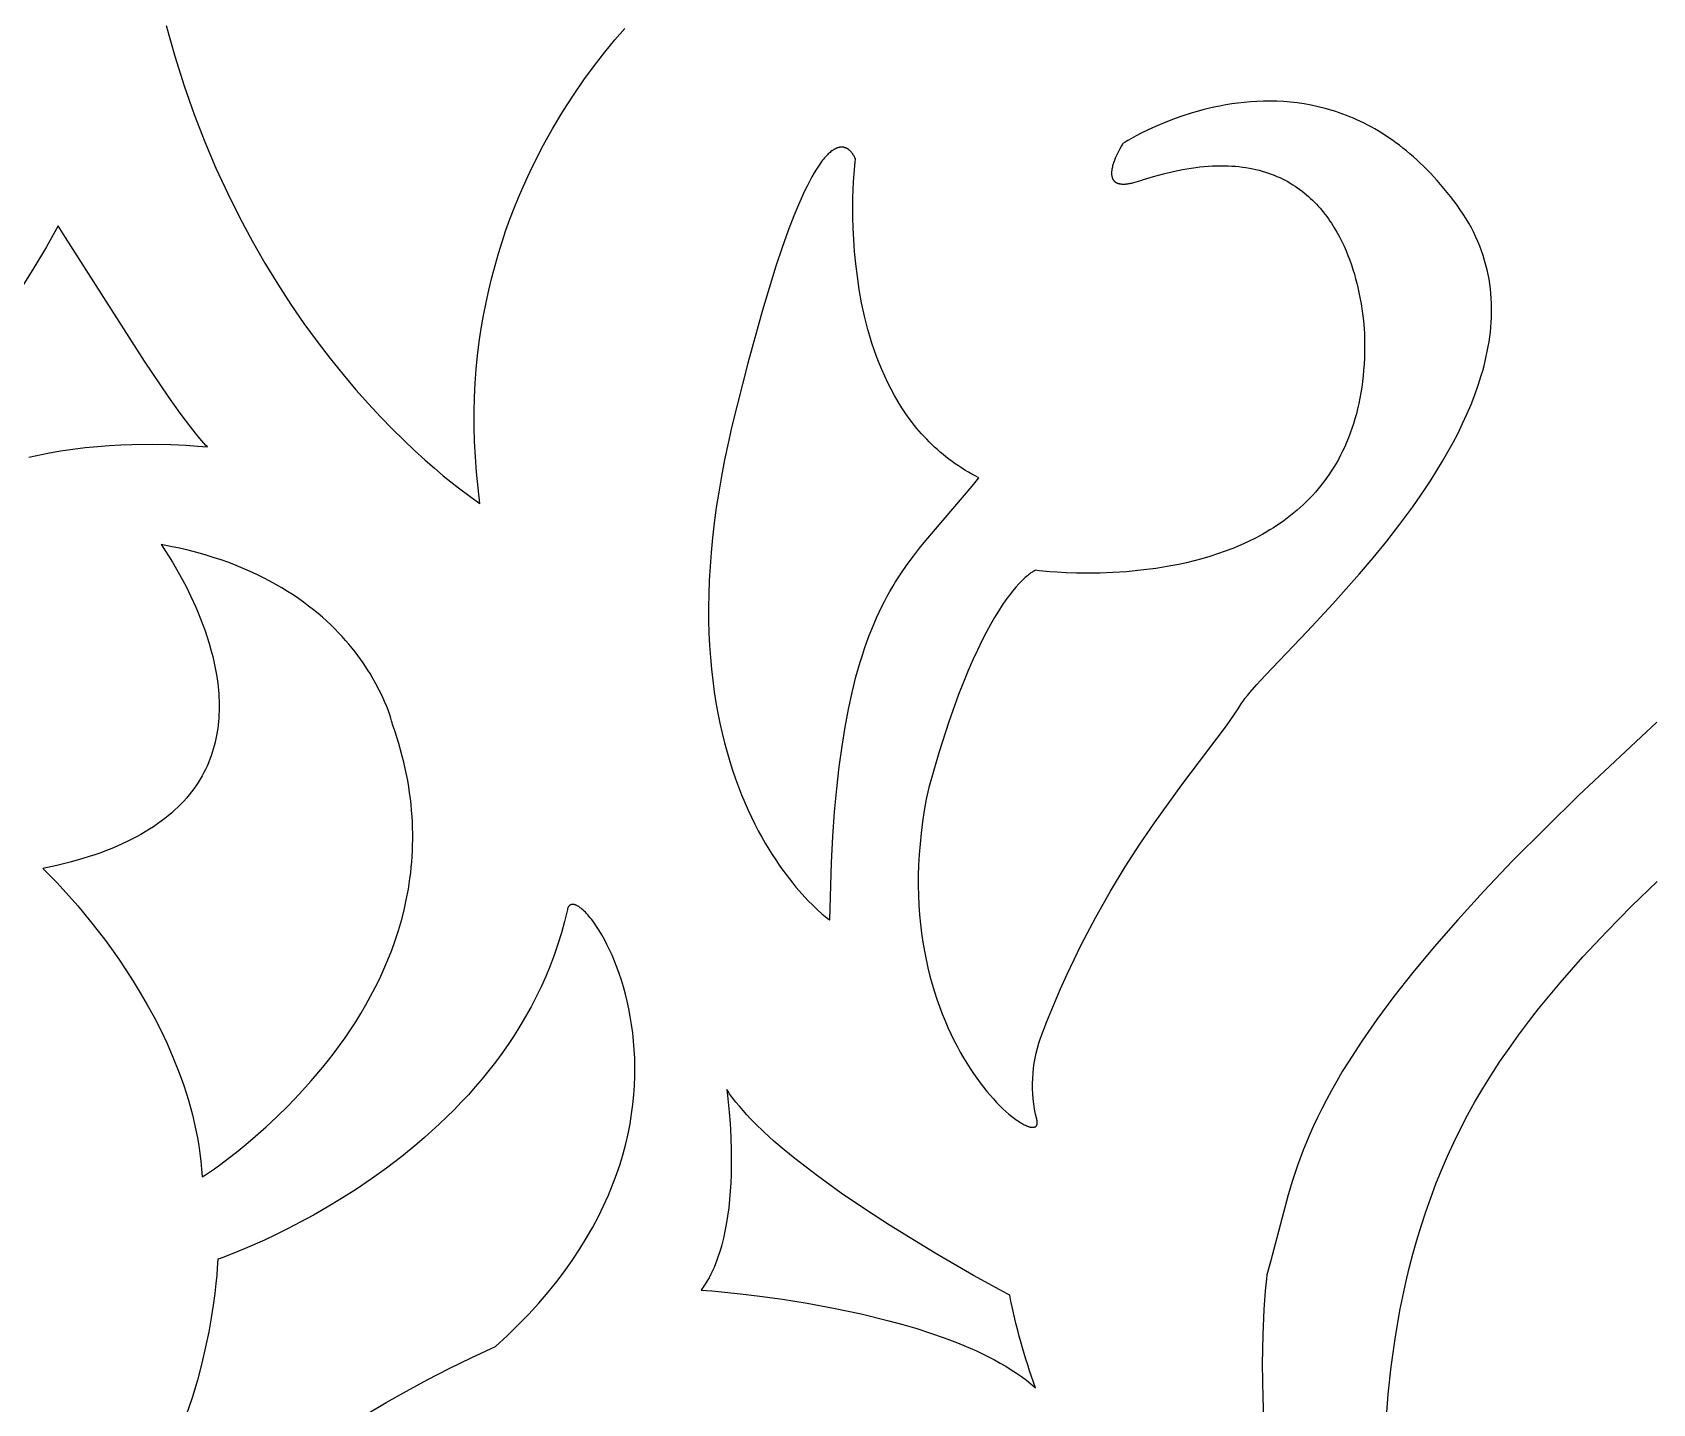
# Model space of a CAD drawing. Extents: x -3008 to 184, y 2842 to 4842.
# Drawn here: x -1586.4 to -1360.4, y 3608.3 to 3799.7 of the extents above; entities that cross this region are included whole.
import ezdxf

# ---------------------------------------------------------------- set-up
doc = ezdxf.new("R2010")
doc.units = 0
doc.layers.add('LAYER_1', color=7, linetype='CONTINUOUS')

msp = doc.modelspace()

# ---------------------------------------------------------------- linework, layer by layer
at = {"layer": 'LAYER_1'}
for points in [[(-1567.74, 3800.64), (-1566.54, 3796.35), (-1565.24, 3792.21), (-1563.84, 3788.22), (-1562.36, 3784.39), (-1560.8, 3780.7), (-1559.17, 3777.17), (-1557.49, 3773.78), (-1555.75, 3770.55), (-1553.98, 3767.45), (-1552.18, 3764.51), (-1550.36, 3761.7), (-1548.53, 3759.04), (-1546.7, 3756.52), (-1544.87, 3754.14), (-1543.07, 3751.9), (-1541.28, 3749.8), (-1539.54, 3747.83), (-1537.84, 3746), (-1536.19, 3744.3), (-1534.61, 3742.74), (-1533.1, 3741.31), (-1531.67, 3740.01), (-1530.33, 3738.84), (-1529.1, 3737.79), (-1526.97, 3736.09), (-1525.36, 3734.88), (-1524.34, 3734.16), (-1524.07, 3733.99), (-1524, 3733.94), (-1523.98, 3733.93), (-1523.98, 3733.93), (-1523.98, 3733.93), (-1524.25, 3736.13), (-1524.47, 3738.3), (-1524.62, 3740.45), (-1524.73, 3742.56), (-1524.78, 3744.64), (-1524.78, 3746.69), (-1524.73, 3748.71), (-1524.63, 3750.69), (-1524.49, 3752.65), (-1524.3, 3754.57), (-1524.07, 3756.47), (-1523.79, 3758.33), (-1523.48, 3760.15), (-1523.13, 3761.95), (-1522.75, 3763.71), (-1522.33, 3765.45), (-1521.88, 3767.14), (-1521.4, 3768.81), (-1520.89, 3770.44), (-1520.35, 3772.04), (-1519.79, 3773.61), (-1519.2, 3775.14), (-1518.59, 3776.64), (-1517.96, 3778.11), (-1517.32, 3779.54), (-1516.65, 3780.94), (-1515.97, 3782.31), (-1515.28, 3783.64), (-1513.86, 3786.2), (-1512.41, 3788.63), (-1510.94, 3790.91), (-1509.47, 3793.05), (-1508, 3795.06), (-1506.55, 3796.92), (-1505.15, 3798.64), (-1503.79, 3800.21)], [(-1586.9, 3740.39), (-1586.03, 3740.59), (-1584.27, 3740.96), (-1582.51, 3741.26), (-1580.76, 3741.52), (-1579.04, 3741.73), (-1577.34, 3741.89), (-1575.68, 3742.01), (-1574.07, 3742.1), (-1572.51, 3742.16), (-1569.63, 3742.19), (-1567.09, 3742.14), (-1564.98, 3742.05), (-1563.37, 3741.94), (-1562, 3741.82), (-1562, 3741.82), (-1562.24, 3742.07), (-1562.5, 3742.35), (-1563.06, 3742.99), (-1563.67, 3743.74), (-1564.33, 3744.58), (-1565.78, 3746.53), (-1567.37, 3748.76), (-1570.79, 3753.78), (-1582.11, 3771.54), (-1582.8, 3772.66), (-1584.46, 3769.72), (-1586.19, 3766.82), (-1587.99, 3763.96)], [(-1359.83, 3703.4), (-1370.74, 3693.2), (-1379.94, 3684.05), (-1383.95, 3679.83), (-1387.59, 3675.84), (-1390.89, 3672.07), (-1393.85, 3668.5), (-1396.51, 3665.12), (-1398.89, 3661.92), (-1400.99, 3658.89), (-1402.85, 3656.03), (-1403.7, 3654.65), (-1404.48, 3653.3), (-1405.22, 3652), (-1405.91, 3650.72), (-1406.55, 3649.48), (-1407.15, 3648.26), (-1407.71, 3647.08), (-1408.22, 3645.92), (-1408.7, 3644.79), (-1409.15, 3643.68), (-1409.95, 3641.53), (-1410.64, 3639.46), (-1411.25, 3637.47), (-1413.71, 3628.13), (-1414.22, 3626.32), (-1414.29, 3625.74), (-1414.44, 3624.07), (-1414.63, 3621.44), (-1414.79, 3617.98), (-1414.86, 3613.82), (-1414.85, 3611.51), (-1414.79, 3609.07), (-1414.68, 3606.52)], [(-1397.57, 3605.82), (-1397.28, 3609.63), (-1396.87, 3613.48), (-1396.33, 3617.38), (-1395.66, 3621.3), (-1395.26, 3623.26), (-1394.83, 3625.23), (-1394.36, 3627.21), (-1393.85, 3629.18), (-1393.3, 3631.15), (-1392.7, 3633.11), (-1392.06, 3635.07), (-1391.37, 3637.03), (-1390.64, 3638.98), (-1389.86, 3640.92), (-1389.03, 3642.85), (-1388.16, 3644.76), (-1387.23, 3646.67), (-1386.24, 3648.56), (-1385.2, 3650.44), (-1384.1, 3652.31), (-1382.94, 3654.18), (-1381.72, 3656.05), (-1380.44, 3657.9), (-1379.12, 3659.75), (-1377.74, 3661.59), (-1376.31, 3663.42), (-1373.31, 3667.06), (-1370.14, 3670.66), (-1366.82, 3674.21), (-1363.37, 3677.72), (-1359.79, 3681.18)], [(-1539.71, 3606.9), (-1537.04, 3608.5), (-1534.24, 3610.08), (-1531.33, 3611.66), (-1528.29, 3613.22), (-1525.12, 3614.76), (-1521.83, 3616.28), (-1520.19, 3617.8), (-1518.64, 3619.31), (-1517.17, 3620.83), (-1515.79, 3622.35), (-1514.48, 3623.87), (-1513.26, 3625.39), (-1512.11, 3626.91), (-1511.04, 3628.43), (-1510.04, 3629.94), (-1509.11, 3631.44), (-1508.25, 3632.94), (-1507.46, 3634.43), (-1506.73, 3635.92), (-1506.07, 3637.39), (-1505.47, 3638.85), (-1504.93, 3640.31), (-1504.44, 3641.75), (-1504.01, 3643.18), (-1503.64, 3644.59), (-1503.32, 3645.99), (-1503.05, 3647.37), (-1502.82, 3648.74), (-1502.65, 3650.08), (-1502.51, 3651.41), (-1502.42, 3652.72), (-1502.38, 3654), (-1502.36, 3655.27), (-1502.39, 3656.51), (-1502.45, 3657.73), (-1502.55, 3658.92), (-1502.67, 3660.08), (-1502.83, 3661.22), (-1503.01, 3662.33), (-1503.22, 3663.41), (-1503.45, 3664.46), (-1503.7, 3665.48), (-1503.97, 3666.47), (-1504.26, 3667.42), (-1504.57, 3668.34), (-1504.88, 3669.23), (-1505.22, 3670.07), (-1505.56, 3670.89), (-1505.91, 3671.66), (-1506.26, 3672.39), (-1506.63, 3673.08), (-1506.99, 3673.74), (-1507.35, 3674.34), (-1507.71, 3674.91), (-1508.07, 3675.43), (-1508.25, 3675.68), (-1508.43, 3675.91), (-1508.6, 3676.13), (-1508.78, 3676.34), (-1508.95, 3676.54), (-1509.11, 3676.72), (-1509.28, 3676.89), (-1509.44, 3677.06), (-1509.6, 3677.2), (-1509.76, 3677.34), (-1509.83, 3677.4), (-1509.91, 3677.46), (-1509.98, 3677.52), (-1510.06, 3677.57), (-1510.13, 3677.63), (-1510.2, 3677.67), (-1510.27, 3677.72), (-1510.34, 3677.76), (-1510.41, 3677.8), (-1510.47, 3677.83), (-1510.54, 3677.86), (-1510.6, 3677.89), (-1510.67, 3677.91), (-1510.73, 3677.93), (-1510.79, 3677.95), (-1510.85, 3677.97), (-1510.91, 3677.98), (-1510.96, 3677.99), (-1511.02, 3677.99), (-1511.07, 3677.99), (-1511.12, 3677.99), (-1511.17, 3677.98), (-1511.22, 3677.97), (-1511.27, 3677.96), (-1511.31, 3677.94), (-1511.36, 3677.92), (-1511.4, 3677.9), (-1511.44, 3677.87), (-1511.48, 3677.84), (-1511.52, 3677.8), (-1511.55, 3677.77), (-1511.59, 3677.72), (-1511.62, 3677.68), (-1511.65, 3677.63), (-1511.67, 3677.58), (-1511.7, 3677.52), (-1511.72, 3677.46), (-1511.75, 3677.4), (-1511.76, 3677.33), (-1511.78, 3677.26), (-1512.18, 3675.62), (-1512.62, 3674.02), (-1513.1, 3672.45), (-1513.63, 3670.92), (-1514.2, 3669.41), (-1514.81, 3667.93), (-1515.46, 3666.48), (-1516.14, 3665.07), (-1516.86, 3663.68), (-1517.62, 3662.33), (-1518.4, 3661), (-1519.21, 3659.7), (-1520.06, 3658.43), (-1520.92, 3657.2), (-1521.82, 3655.99), (-1522.73, 3654.81), (-1523.67, 3653.65), (-1524.63, 3652.53), (-1525.6, 3651.43), (-1526.59, 3650.37), (-1527.6, 3649.33), (-1528.62, 3648.32), (-1529.65, 3647.33), (-1530.68, 3646.38), (-1531.73, 3645.45), (-1532.78, 3644.54), (-1534.9, 3642.82), (-1537.02, 3641.2), (-1539.13, 3639.68), (-1541.22, 3638.27), (-1543.27, 3636.96), (-1545.27, 3635.75), (-1547.21, 3634.64), (-1549.07, 3633.63), (-1550.84, 3632.71), (-1552.5, 3631.89), (-1554.05, 3631.15), (-1556.74, 3629.97), (-1558.79, 3629.13), (-1560.1, 3628.64), (-1560.56, 3628.48), (-1560.58, 3627.9), (-1560.62, 3627.21), (-1560.69, 3626.26), (-1560.8, 3625.08), (-1560.96, 3623.68), (-1561.17, 3622.08), (-1561.45, 3620.29), (-1561.8, 3618.34), (-1562.24, 3616.23), (-1562.77, 3613.98), (-1563.4, 3611.6), (-1564.14, 3609.13), (-1565, 3606.56)]]:
    msp.add_lwpolyline(points, dxfattribs=at)
for points in [[(-1417.81, 3705.95), (-1417.7, 3706.12), (-1417.58, 3706.31), (-1417.44, 3706.5), (-1417.29, 3706.7), (-1416.94, 3707.14), (-1416.55, 3707.62), (-1415.61, 3708.69), (-1414.48, 3709.91), (-1408.56, 3716.12), (-1405.01, 3719.92), (-1401.28, 3724.12), (-1399.39, 3726.35), (-1397.51, 3728.66), (-1395.66, 3731.04), (-1393.87, 3733.48), (-1392.14, 3735.98), (-1391.31, 3737.24), (-1390.5, 3738.52), (-1389.72, 3739.82), (-1388.97, 3741.12), (-1388.25, 3742.43), (-1387.56, 3743.74), (-1386.92, 3745.07), (-1386.31, 3746.4), (-1385.74, 3747.74), (-1385.22, 3749.08), (-1384.74, 3750.42), (-1384.31, 3751.77), (-1384.12, 3752.45), (-1383.93, 3753.12), (-1383.76, 3753.8), (-1383.61, 3754.47), (-1383.47, 3755.15), (-1383.34, 3755.82), (-1383.23, 3756.5), (-1383.13, 3757.17), (-1383.05, 3757.85), (-1382.98, 3758.52), (-1382.93, 3759.2), (-1382.9, 3759.87), (-1382.88, 3760.54), (-1382.88, 3761.21), (-1382.89, 3761.88), (-1382.93, 3762.55), (-1382.98, 3763.22), (-1383.04, 3763.89), (-1383.13, 3764.55), (-1383.23, 3765.22), (-1383.36, 3765.88), (-1383.5, 3766.54), (-1383.66, 3767.2), (-1383.85, 3767.85), (-1384.05, 3768.51), (-1384.27, 3769.16), (-1384.51, 3769.81), (-1384.78, 3770.46), (-1385.06, 3771.1), (-1385.37, 3771.74), (-1385.7, 3772.38), (-1386.05, 3773.02), (-1386.42, 3773.65), (-1386.82, 3774.28), (-1387.24, 3774.91), (-1387.68, 3775.53), (-1388.59, 3776.75), (-1389.52, 3777.89), (-1390.45, 3778.98), (-1391.39, 3780), (-1392.35, 3780.97), (-1392.82, 3781.43), (-1393.3, 3781.88), (-1393.79, 3782.31), (-1394.27, 3782.73), (-1394.76, 3783.13), (-1395.24, 3783.52), (-1395.73, 3783.9), (-1396.22, 3784.27), (-1396.71, 3784.62), (-1397.2, 3784.96), (-1397.69, 3785.28), (-1398.19, 3785.59), (-1398.68, 3785.9), (-1399.17, 3786.18), (-1399.67, 3786.46), (-1400.16, 3786.73), (-1400.66, 3786.98), (-1401.15, 3787.22), (-1401.65, 3787.45), (-1402.14, 3787.67), (-1402.64, 3787.88), (-1403.13, 3788.08), (-1403.63, 3788.26), (-1404.12, 3788.44), (-1404.62, 3788.61), (-1405.11, 3788.76), (-1405.6, 3788.91), (-1406.1, 3789.05), (-1407.08, 3789.29), (-1408.05, 3789.5), (-1409.02, 3789.67), (-1409.99, 3789.81), (-1410.94, 3789.92), (-1411.89, 3790), (-1412.83, 3790.05), (-1413.77, 3790.06), (-1414.69, 3790.06), (-1415.6, 3790.02), (-1416.5, 3789.97), (-1417.38, 3789.89), (-1418.26, 3789.79), (-1419.11, 3789.67), (-1419.96, 3789.54), (-1420.79, 3789.38), (-1421.6, 3789.21), (-1422.39, 3789.03), (-1423.17, 3788.84), (-1423.92, 3788.63), (-1424.66, 3788.42), (-1426.07, 3787.96), (-1427.39, 3787.49), (-1428.62, 3787.01), (-1429.74, 3786.53), (-1430.76, 3786.06), (-1431.66, 3785.62), (-1432.44, 3785.22), (-1433.1, 3784.86), (-1433.62, 3784.56), (-1434, 3784.34), (-1434.31, 3784.14), (-1434.36, 3784.05), (-1434.51, 3783.81), (-1434.72, 3783.43), (-1434.97, 3782.95), (-1435.1, 3782.68), (-1435.23, 3782.4), (-1435.36, 3782.1), (-1435.48, 3781.8), (-1435.54, 3781.64), (-1435.59, 3781.49), (-1435.64, 3781.33), (-1435.69, 3781.17), (-1435.73, 3781.02), (-1435.77, 3780.86), (-1435.8, 3780.71), (-1435.83, 3780.55), (-1435.84, 3780.48), (-1435.85, 3780.4), (-1435.86, 3780.33), (-1435.87, 3780.26), (-1435.88, 3780.18), (-1435.88, 3780.11), (-1435.88, 3780.04), (-1435.88, 3779.97), (-1435.88, 3779.9), (-1435.88, 3779.83), (-1435.87, 3779.77), (-1435.86, 3779.7), (-1435.85, 3779.64), (-1435.85, 3779.6), (-1435.84, 3779.57), (-1435.84, 3779.54), (-1435.83, 3779.51), (-1435.82, 3779.48), (-1435.81, 3779.45), (-1435.8, 3779.42), (-1435.79, 3779.39), (-1435.78, 3779.36), (-1435.77, 3779.33), (-1435.76, 3779.3), (-1435.75, 3779.27), (-1435.74, 3779.25), (-1435.73, 3779.22), (-1435.71, 3779.19), (-1435.7, 3779.16), (-1435.68, 3779.14), (-1435.67, 3779.11), (-1435.65, 3779.09), (-1435.63, 3779.06), (-1435.62, 3779.04), (-1435.6, 3779.01), (-1435.58, 3778.99), (-1435.56, 3778.97), (-1435.54, 3778.94), (-1435.52, 3778.92), (-1435.5, 3778.9), (-1435.48, 3778.88), (-1435.45, 3778.86), (-1435.43, 3778.84), (-1435.41, 3778.82), (-1435.38, 3778.8), (-1435.35, 3778.78), (-1435.33, 3778.76), (-1435.3, 3778.74), (-1435.27, 3778.73), (-1435.24, 3778.71), (-1435.21, 3778.69), (-1435.18, 3778.68), (-1435.15, 3778.66), (-1435.12, 3778.65), (-1435.09, 3778.64), (-1435.06, 3778.62), (-1435.02, 3778.61), (-1434.99, 3778.6), (-1434.95, 3778.59), (-1434.91, 3778.58), (-1434.88, 3778.57), (-1434.84, 3778.56), (-1434.8, 3778.55), (-1434.76, 3778.54), (-1434.72, 3778.53), (-1434.68, 3778.52), (-1434.63, 3778.52), (-1434.54, 3778.51), (-1434.45, 3778.5), (-1434.36, 3778.49), (-1434.26, 3778.49), (-1434.16, 3778.49), (-1434.05, 3778.5), (-1433.94, 3778.5), (-1433.83, 3778.51), (-1433.71, 3778.52), (-1433.59, 3778.54), (-1433.46, 3778.56), (-1433.33, 3778.58), (-1433.2, 3778.61), (-1433.06, 3778.64), (-1432.77, 3778.7), (-1432.46, 3778.79), (-1432.14, 3778.88), (-1431.8, 3778.99), (-1431.44, 3779.12), (-1430.01, 3779.56), (-1428.63, 3779.94), (-1427.3, 3780.26), (-1426.65, 3780.4), (-1426.01, 3780.53), (-1425.38, 3780.64), (-1424.76, 3780.73), (-1424.15, 3780.82), (-1423.55, 3780.89), (-1422.96, 3780.95), (-1422.38, 3780.99), (-1421.81, 3781.03), (-1421.26, 3781.05), (-1420.71, 3781.06), (-1420.17, 3781.05), (-1419.64, 3781.04), (-1419.12, 3781.01), (-1418.61, 3780.98), (-1418.11, 3780.93), (-1417.62, 3780.87), (-1417.14, 3780.8), (-1416.66, 3780.72), (-1416.2, 3780.63), (-1415.75, 3780.53), (-1415.3, 3780.42), (-1414.86, 3780.3), (-1414.43, 3780.17), (-1414.01, 3780.03), (-1413.6, 3779.88), (-1413.2, 3779.73), (-1412.81, 3779.56), (-1412.42, 3779.39), (-1412.04, 3779.21), (-1411.67, 3779.02), (-1411.31, 3778.83), (-1410.96, 3778.62), (-1410.61, 3778.41), (-1410.28, 3778.2), (-1409.95, 3777.97), (-1409.62, 3777.74), (-1409.31, 3777.5), (-1409, 3777.26), (-1408.7, 3777.01), (-1408.41, 3776.76), (-1408.12, 3776.5), (-1407.84, 3776.23), (-1407.57, 3775.96), (-1407.31, 3775.69), (-1407.05, 3775.41), (-1406.8, 3775.12), (-1406.55, 3774.83), (-1406.31, 3774.54), (-1406.08, 3774.25), (-1405.85, 3773.95), (-1405.64, 3773.64), (-1405.42, 3773.34), (-1405.22, 3773.03), (-1404.82, 3772.4), (-1404.45, 3771.77), (-1404.1, 3771.12), (-1403.77, 3770.48), (-1403.46, 3769.83), (-1403.17, 3769.17), (-1402.91, 3768.52), (-1402.66, 3767.86), (-1402.43, 3767.21), (-1402.22, 3766.57), (-1402.02, 3765.93), (-1401.84, 3765.29), (-1401.68, 3764.67), (-1401.53, 3764.06), (-1401.28, 3762.88), (-1401.07, 3761.77), (-1400.91, 3760.74), (-1400.79, 3759.79), (-1400.71, 3758.96), (-1400.65, 3758.25), (-1400.62, 3757.67), (-1400.59, 3756.97), (-1400.59, 3756.88), (-1400.58, 3755.98), (-1400.59, 3755.1), (-1400.62, 3754.23), (-1400.66, 3753.38), (-1400.72, 3752.55), (-1400.79, 3751.73), (-1400.88, 3750.92), (-1400.99, 3750.14), (-1401.11, 3749.36), (-1401.24, 3748.61), (-1401.39, 3747.86), (-1401.56, 3747.14), (-1401.74, 3746.42), (-1401.93, 3745.73), (-1402.14, 3745.04), (-1402.36, 3744.37), (-1402.59, 3743.72), (-1402.84, 3743.08), (-1403.09, 3742.45), (-1403.36, 3741.84), (-1403.65, 3741.24), (-1403.94, 3740.65), (-1404.24, 3740.08), (-1404.56, 3739.52), (-1404.89, 3738.97), (-1405.23, 3738.44), (-1405.57, 3737.92), (-1405.93, 3737.41), (-1406.3, 3736.91), (-1406.68, 3736.43), (-1407.07, 3735.96), (-1407.46, 3735.5), (-1407.87, 3735.05), (-1408.28, 3734.61), (-1408.7, 3734.19), (-1409.13, 3733.77), (-1409.57, 3733.37), (-1410.01, 3732.98), (-1410.46, 3732.6), (-1410.92, 3732.23), (-1411.39, 3731.87), (-1411.86, 3731.52), (-1412.33, 3731.18), (-1412.82, 3730.86), (-1413.31, 3730.54), (-1413.8, 3730.23), (-1414.3, 3729.93), (-1414.8, 3729.64), (-1415.31, 3729.37), (-1415.82, 3729.1), (-1416.86, 3728.58), (-1417.91, 3728.11), (-1418.97, 3727.66), (-1420.04, 3727.26), (-1421.11, 3726.88), (-1422.19, 3726.53), (-1423.28, 3726.21), (-1424.36, 3725.93), (-1425.44, 3725.66), (-1426.52, 3725.43), (-1427.6, 3725.22), (-1428.66, 3725.03), (-1429.72, 3724.87), (-1431.79, 3724.6), (-1433.79, 3724.41), (-1435.71, 3724.29), (-1437.53, 3724.22), (-1439.23, 3724.2), (-1440.79, 3724.21), (-1442.2, 3724.26), (-1443.45, 3724.32), (-1444.5, 3724.4), (-1445.98, 3724.54), (-1446.5, 3724.6), (-1446.5, 3724.6), (-1446.5, 3724.6), (-1446.51, 3724.6), (-1446.52, 3724.59), (-1446.55, 3724.58), (-1446.59, 3724.56), (-1446.63, 3724.54), (-1446.69, 3724.51), (-1446.76, 3724.47), (-1446.83, 3724.42), (-1446.92, 3724.37), (-1447.01, 3724.31), (-1447.12, 3724.24), (-1447.23, 3724.15), (-1447.35, 3724.06), (-1447.48, 3723.96), (-1447.62, 3723.85), (-1447.77, 3723.72), (-1447.92, 3723.59), (-1448.09, 3723.44), (-1448.26, 3723.27), (-1448.44, 3723.1), (-1448.62, 3722.91), (-1448.82, 3722.7), (-1449.23, 3722.25), (-1449.66, 3721.72), (-1450.12, 3721.14), (-1450.61, 3720.47), (-1451.12, 3719.74), (-1451.65, 3718.92), (-1452.2, 3718.01), (-1452.78, 3717.02), (-1453.37, 3715.94), (-1453.97, 3714.76), (-1454.6, 3713.48), (-1455.23, 3712.1), (-1455.88, 3710.6), (-1456.55, 3709), (-1457.22, 3707.28), (-1458.59, 3703.47), (-1459.98, 3699.15), (-1461.39, 3694.29), (-1461.72, 3692.67), (-1462, 3691.07), (-1462.24, 3689.49), (-1462.44, 3687.94), (-1462.6, 3686.42), (-1462.72, 3684.93), (-1462.79, 3683.46), (-1462.84, 3682.02), (-1462.84, 3680.61), (-1462.81, 3679.22), (-1462.75, 3677.86), (-1462.66, 3676.53), (-1462.53, 3675.22), (-1462.38, 3673.95), (-1462.19, 3672.7), (-1461.98, 3671.48), (-1461.75, 3670.28), (-1461.49, 3669.12), (-1461.21, 3667.98), (-1460.91, 3666.87), (-1460.58, 3665.79), (-1460.24, 3664.74), (-1459.88, 3663.72), (-1459.51, 3662.72), (-1459.11, 3661.76), (-1458.71, 3660.82), (-1458.29, 3659.91), (-1457.87, 3659.04), (-1457.43, 3658.19), (-1456.98, 3657.37), (-1456.53, 3656.58), (-1456.07, 3655.82), (-1455.61, 3655.09), (-1455.15, 3654.39), (-1454.68, 3653.73), (-1454.21, 3653.09), (-1453.75, 3652.48), (-1453.28, 3651.9), (-1452.82, 3651.36), (-1452.37, 3650.84), (-1451.92, 3650.35), (-1451.47, 3649.9), (-1451.04, 3649.48), (-1450.62, 3649.09), (-1450.21, 3648.73), (-1449.81, 3648.4), (-1449.42, 3648.1), (-1449.24, 3647.97), (-1449.05, 3647.84), (-1448.88, 3647.72), (-1448.7, 3647.6), (-1448.53, 3647.5), (-1448.37, 3647.4), (-1448.21, 3647.31), (-1448.05, 3647.23), (-1447.9, 3647.16), (-1447.76, 3647.1), (-1447.69, 3647.07), (-1447.62, 3647.04), (-1447.55, 3647.02), (-1447.49, 3646.99), (-1447.42, 3646.97), (-1447.36, 3646.95), (-1447.3, 3646.94), (-1447.24, 3646.92), (-1447.18, 3646.91), (-1447.12, 3646.9), (-1447.07, 3646.89), (-1447.01, 3646.88), (-1446.96, 3646.88), (-1446.91, 3646.88), (-1446.86, 3646.87), (-1446.82, 3646.88), (-1446.77, 3646.88), (-1446.73, 3646.89), (-1446.68, 3646.89), (-1446.64, 3646.9), (-1446.61, 3646.91), (-1446.57, 3646.93), (-1446.53, 3646.94), (-1446.5, 3646.96), (-1446.47, 3646.98), (-1446.44, 3647), (-1446.41, 3647.03), (-1446.39, 3647.06), (-1446.37, 3647.08), (-1446.35, 3647.11), (-1446.33, 3647.15), (-1446.31, 3647.18), (-1446.29, 3647.22), (-1446.28, 3647.26), (-1446.27, 3647.3), (-1446.26, 3647.34), (-1446.25, 3647.39), (-1446.25, 3647.43), (-1446.25, 3647.48), (-1446.25, 3647.53), (-1446.25, 3647.59), (-1446.25, 3647.64), (-1446.26, 3647.7), (-1446.27, 3647.76), (-1446.28, 3647.82), (-1446.29, 3647.89), (-1446.3, 3647.95), (-1446.32, 3648.02, -0.147203), (-1445.78, 3659.32), (-1444.9, 3661.64), (-1443.98, 3663.9), (-1443.04, 3666.1), (-1442.08, 3668.24), (-1441.1, 3670.31), (-1440.11, 3672.33), (-1438.08, 3676.19), (-1436.03, 3679.82), (-1433.97, 3683.22), (-1431.92, 3686.4), (-1429.91, 3689.36), (-1426.09, 3694.66), (-1419.86, 3702.92), (-1418.73, 3704.52), (-1418.24, 3705.26)], [(-1450.09, 3623.45), (-1450.09, 3623.46), (-1450.09, 3623.46), (-1450.11, 3623.47), (-1450.18, 3623.5), (-1450.45, 3623.64), (-1451.46, 3624.19), (-1455.14, 3626.22), (-1460.49, 3629.32), (-1466.86, 3633.23), (-1470.22, 3635.41), (-1473.59, 3637.71), (-1476.9, 3640.09), (-1478.5, 3641.3), (-1480.05, 3642.52), (-1481.55, 3643.75), (-1482.97, 3644.97), (-1484.32, 3646.2), (-1485.58, 3647.41), (-1486.18, 3648.02), (-1486.75, 3648.62), (-1487.29, 3649.22), (-1487.8, 3649.82), (-1488.28, 3650.41), (-1488.74, 3650.99), (-1489.16, 3651.57), (-1489.35, 3651.86), (-1489.54, 3652.15), (-1489.43, 3651.3), (-1489.2, 3648.99), (-1489.08, 3647.39), (-1488.98, 3645.57), (-1488.92, 3643.55), (-1488.92, 3641.39), (-1488.94, 3640.27), (-1488.99, 3639.13), (-1489.06, 3637.97), (-1489.16, 3636.81), (-1489.28, 3635.64), (-1489.44, 3634.48), (-1489.62, 3633.32), (-1489.85, 3632.18), (-1489.97, 3631.61), (-1490.1, 3631.05), (-1490.25, 3630.5), (-1490.4, 3629.95), (-1490.57, 3629.41), (-1490.74, 3628.88), (-1490.93, 3628.36), (-1491.12, 3627.85), (-1491.33, 3627.34), (-1491.55, 3626.85), (-1491.78, 3626.37), (-1492.03, 3625.9), (-1492.28, 3625.45), (-1492.42, 3625.23), (-1492.55, 3625.01), (-1492.69, 3624.79), (-1492.83, 3624.58), (-1492.98, 3624.38), (-1493.13, 3624.17), (-1491.66, 3624.06), (-1487.66, 3623.66), (-1484.92, 3623.32), (-1481.78, 3622.89), (-1478.34, 3622.34), (-1474.66, 3621.66), (-1470.83, 3620.85), (-1466.93, 3619.9), (-1464.98, 3619.36), (-1463.04, 3618.79), (-1461.12, 3618.17), (-1459.24, 3617.51), (-1457.39, 3616.81), (-1455.6, 3616.06), (-1454.73, 3615.67), (-1453.87, 3615.27), (-1453.03, 3614.85), (-1452.21, 3614.42), (-1451.41, 3613.98), (-1450.64, 3613.53), (-1449.88, 3613.06), (-1449.15, 3612.59), (-1448.45, 3612.1), (-1447.77, 3611.59), (-1447.12, 3611.07), (-1446.81, 3610.81), (-1446.5, 3610.54, -0.036101)]]:
    msp.add_lwpolyline(points, format="xyb", close=True, dxfattribs=at)
for points in [[(-1488.83, 3744.69), (-1489.37, 3742.32), (-1489.86, 3740.01), (-1490.3, 3737.74), (-1490.68, 3735.52), (-1491.02, 3733.35), (-1491.31, 3731.22), (-1491.55, 3729.14), (-1491.74, 3727.1), (-1491.89, 3725.12), (-1492, 3723.17), (-1492.07, 3721.27), (-1492.1, 3719.42), (-1492.09, 3717.61), (-1492.04, 3715.84), (-1491.96, 3714.12), (-1491.84, 3712.44), (-1491.69, 3710.8), (-1491.51, 3709.21), (-1491.31, 3707.66), (-1491.07, 3706.14), (-1490.81, 3704.68), (-1490.52, 3703.25), (-1490.21, 3701.86), (-1489.87, 3700.51), (-1489.52, 3699.21), (-1489.15, 3697.94), (-1488.75, 3696.71), (-1488.35, 3695.52), (-1487.93, 3694.37), (-1487.49, 3693.26), (-1487.04, 3692.19), (-1486.58, 3691.15), (-1486.12, 3690.15), (-1485.64, 3689.19), (-1485.16, 3688.27), (-1484.68, 3687.38), (-1484.19, 3686.53), (-1483.7, 3685.71), (-1483.21, 3684.93), (-1482.72, 3684.18), (-1482.24, 3683.47), (-1481.76, 3682.79), (-1481.28, 3682.14), (-1480.81, 3681.53), (-1480.35, 3680.96), (-1479.9, 3680.41), (-1479.04, 3679.42), (-1478.24, 3678.55), (-1477.5, 3677.81), (-1476.84, 3677.19), (-1476.28, 3676.69), (-1475.82, 3676.3), (-1475.48, 3676.03), (-1475.27, 3675.87), (-1475.22, 3675.83), (-1475.2, 3675.82), (-1475.2, 3675.82), (-1475.2, 3675.82), (-1474.96, 3683.82), (-1474.76, 3687.48), (-1474.51, 3690.92), (-1474.21, 3694.15), (-1473.87, 3697.19), (-1473.48, 3700.04), (-1473.06, 3702.71), (-1472.59, 3705.21), (-1472.08, 3707.55), (-1471.53, 3709.75), (-1470.95, 3711.8), (-1470.64, 3712.77), (-1470.33, 3713.71), (-1470.01, 3714.63), (-1469.68, 3715.51), (-1469.34, 3716.37), (-1469, 3717.19), (-1468.65, 3717.99), (-1468.29, 3718.77), (-1467.93, 3719.53), (-1467.56, 3720.26), (-1467.18, 3720.97), (-1466.79, 3721.66), (-1466.4, 3722.33), (-1466.01, 3722.98), (-1465.2, 3724.23), (-1464.37, 3725.43), (-1463.52, 3726.59), (-1462.66, 3727.7), (-1461.78, 3728.78), (-1455.33, 3736.33), (-1454.39, 3737.51), (-1454.89, 3737.77), (-1455.38, 3738.03), (-1455.86, 3738.31), (-1456.34, 3738.59), (-1456.8, 3738.88), (-1457.25, 3739.17), (-1457.7, 3739.48), (-1458.13, 3739.79), (-1458.56, 3740.1), (-1458.98, 3740.43), (-1459.39, 3740.76), (-1459.79, 3741.1), (-1460.18, 3741.44), (-1460.57, 3741.79), (-1460.94, 3742.15), (-1461.31, 3742.51), (-1461.67, 3742.88), (-1462.02, 3743.26), (-1462.37, 3743.64), (-1462.7, 3744.02), (-1463.03, 3744.41), (-1463.35, 3744.81), (-1463.97, 3745.61), (-1464.56, 3746.44), (-1465.12, 3747.28), (-1465.66, 3748.13), (-1466.16, 3749), (-1466.64, 3749.88), (-1467.09, 3750.78), (-1467.52, 3751.68), (-1467.92, 3752.6), (-1468.3, 3753.52), (-1468.66, 3754.45), (-1468.99, 3755.38), (-1469.3, 3756.31), (-1469.59, 3757.25), (-1469.86, 3758.19), (-1470.1, 3759.13), (-1470.33, 3760.07), (-1470.74, 3761.94), (-1471.07, 3763.79), (-1471.34, 3765.6), (-1471.56, 3767.38), (-1471.72, 3769.1), (-1471.84, 3770.75), (-1471.91, 3772.34), (-1471.95, 3773.84), (-1471.96, 3775.25), (-1471.95, 3776.55), (-1471.87, 3778.81), (-1471.75, 3780.52), (-1471.65, 3781.61), (-1471.61, 3781.99), (-1471.62, 3782.03), (-1471.64, 3782.07), (-1471.67, 3782.13), (-1471.7, 3782.2), (-1471.74, 3782.28), (-1471.79, 3782.38), (-1471.85, 3782.48), (-1471.91, 3782.58), (-1471.95, 3782.64), (-1471.99, 3782.69), (-1472.02, 3782.75), (-1472.07, 3782.8), (-1472.11, 3782.86), (-1472.15, 3782.91), (-1472.2, 3782.97), (-1472.25, 3783.02), (-1472.3, 3783.08), (-1472.35, 3783.13), (-1472.41, 3783.18), (-1472.46, 3783.23), (-1472.49, 3783.25), (-1472.52, 3783.28), (-1472.55, 3783.3), (-1472.58, 3783.32), (-1472.62, 3783.35), (-1472.65, 3783.37), (-1472.68, 3783.39), (-1472.71, 3783.41), (-1472.75, 3783.43), (-1472.78, 3783.45), (-1472.81, 3783.47), (-1472.85, 3783.48), (-1472.88, 3783.5), (-1472.92, 3783.52), (-1472.96, 3783.53), (-1472.99, 3783.55), (-1473.03, 3783.56), (-1473.07, 3783.57), (-1473.11, 3783.59), (-1473.15, 3783.6), (-1473.19, 3783.61), (-1473.23, 3783.62), (-1473.27, 3783.62), (-1473.31, 3783.63), (-1473.35, 3783.64), (-1473.39, 3783.64), (-1473.43, 3783.64), (-1473.48, 3783.65), (-1473.52, 3783.65), (-1473.57, 3783.65), (-1473.61, 3783.64), (-1473.66, 3783.64), (-1473.7, 3783.64), (-1473.75, 3783.63), (-1473.79, 3783.62), (-1473.84, 3783.62), (-1473.89, 3783.61), (-1473.94, 3783.6), (-1473.99, 3783.58), (-1474.04, 3783.57), (-1474.09, 3783.55), (-1474.14, 3783.54), (-1474.19, 3783.52), (-1474.24, 3783.5), (-1474.29, 3783.47), (-1474.35, 3783.45), (-1474.4, 3783.42), (-1474.45, 3783.4), (-1474.51, 3783.37), (-1474.56, 3783.34), (-1474.62, 3783.3), (-1474.67, 3783.27), (-1474.73, 3783.23), (-1474.79, 3783.19), (-1474.84, 3783.15), (-1474.9, 3783.11), (-1475.02, 3783.02), (-1475.14, 3782.92), (-1475.26, 3782.81), (-1475.39, 3782.7), (-1475.52, 3782.57), (-1475.64, 3782.44), (-1475.78, 3782.29), (-1475.91, 3782.14), (-1476.05, 3781.98), (-1476.18, 3781.81), (-1476.32, 3781.62), (-1476.47, 3781.43), (-1476.76, 3781.01), (-1477.06, 3780.55), (-1477.37, 3780.04), (-1477.69, 3779.48), (-1478.02, 3778.87), (-1478.36, 3778.21), (-1478.71, 3777.5), (-1479.43, 3775.91), (-1480.19, 3774.08), (-1480.99, 3772), (-1481.83, 3769.66), (-1482.71, 3767.04), (-1484.59, 3760.91), (-1486.62, 3753.5)], [(-1584.95, 3683), (-1584.95, 3682.99), (-1584.95, 3682.99), (-1584.94, 3682.98), (-1584.89, 3682.94), (-1584.72, 3682.77), (-1584.06, 3682.12), (-1583.02, 3681.05), (-1581.68, 3679.6), (-1580.08, 3677.78), (-1578.3, 3675.62), (-1576.37, 3673.14), (-1575.38, 3671.78), (-1574.37, 3670.35), (-1573.36, 3668.86), (-1572.36, 3667.29), (-1571.36, 3665.66), (-1570.38, 3663.98), (-1569.43, 3662.23), (-1568.51, 3660.43), (-1567.63, 3658.57), (-1566.8, 3656.67), (-1566.02, 3654.71), (-1565.65, 3653.72), (-1565.3, 3652.72), (-1564.97, 3651.7), (-1564.65, 3650.68), (-1564.36, 3649.64), (-1564.08, 3648.6), (-1563.83, 3647.55), (-1563.6, 3646.49), (-1563.39, 3645.42), (-1563.2, 3644.34), (-1563.04, 3643.25), (-1562.91, 3642.16), (-1562.8, 3641.06), (-1562.72, 3639.95), (-1562.27, 3640.25), (-1561.02, 3641.11), (-1560.13, 3641.75), (-1559.1, 3642.52), (-1557.93, 3643.43), (-1556.65, 3644.47), (-1555.27, 3645.64), (-1553.81, 3646.94), (-1552.29, 3648.36), (-1550.72, 3649.9), (-1549.13, 3651.57), (-1547.52, 3653.35), (-1545.91, 3655.25), (-1545.12, 3656.24), (-1544.33, 3657.26), (-1543.56, 3658.31), (-1542.79, 3659.38), (-1542.04, 3660.49), (-1541.31, 3661.62), (-1540.59, 3662.77), (-1539.9, 3663.96), (-1539.23, 3665.16), (-1538.58, 3666.4), (-1537.96, 3667.66), (-1537.37, 3668.95), (-1536.81, 3670.26), (-1536.29, 3671.59), (-1535.8, 3672.95), (-1535.35, 3674.34), (-1534.94, 3675.75), (-1534.57, 3677.18), (-1534.25, 3678.63), (-1533.97, 3680.11), (-1533.74, 3681.61), (-1533.64, 3682.37), (-1533.56, 3683.14), (-1533.49, 3683.91), (-1533.44, 3684.68), (-1533.39, 3685.47), (-1533.37, 3686.25), (-1533.35, 3687.04), (-1533.35, 3687.84), (-1533.37, 3688.65), (-1533.4, 3689.45), (-1533.45, 3690.27), (-1533.51, 3691.09), (-1533.59, 3691.91), (-1533.68, 3692.74), (-1533.79, 3693.57), (-1533.92, 3694.41), (-1534.06, 3695.26), (-1534.22, 3696.11), (-1534.4, 3696.96), (-1534.6, 3697.82), (-1534.82, 3698.69), (-1535.05, 3699.56), (-1535.3, 3700.43), (-1535.57, 3701.31), (-1535.86, 3702.19), (-1536.17, 3703.08), (-1536.19, 3703.14), (-1536.23, 3703.31), (-1536.3, 3703.58), (-1536.41, 3703.96), (-1536.56, 3704.42), (-1536.75, 3704.97), (-1536.99, 3705.6), (-1537.28, 3706.3), (-1537.63, 3707.07), (-1538.02, 3707.89), (-1538.49, 3708.77), (-1539.01, 3709.7), (-1539.3, 3710.18), (-1539.6, 3710.67), (-1539.93, 3711.17), (-1540.27, 3711.67), (-1540.63, 3712.18), (-1541, 3712.7), (-1541.4, 3713.23), (-1541.82, 3713.75), (-1542.26, 3714.28), (-1542.72, 3714.82), (-1543.2, 3715.35), (-1543.71, 3715.89), (-1544.23, 3716.43), (-1544.78, 3716.97), (-1545.35, 3717.5), (-1545.95, 3718.04), (-1546.56, 3718.57), (-1547.21, 3719.1), (-1547.88, 3719.62), (-1548.57, 3720.14), (-1549.29, 3720.65), (-1550.04, 3721.16), (-1550.81, 3721.66), (-1551.61, 3722.15), (-1552.43, 3722.63), (-1553.29, 3723.1), (-1554.17, 3723.56), (-1555.09, 3724.01), (-1556.03, 3724.44), (-1557, 3724.87), (-1558, 3725.28), (-1559.03, 3725.67), (-1560.1, 3726.05), (-1561.19, 3726.41), (-1562.32, 3726.75), (-1563.48, 3727.08), (-1564.67, 3727.39), (-1565.9, 3727.68), (-1567.16, 3727.94), (-1568.45, 3728.19), (-1568.17, 3727.78), (-1567.83, 3727.28), (-1567.4, 3726.6), (-1566.88, 3725.76), (-1566.29, 3724.76), (-1565.65, 3723.61), (-1564.98, 3722.34), (-1564.29, 3720.94), (-1563.61, 3719.44), (-1563.28, 3718.65), (-1562.95, 3717.84), (-1562.63, 3717.01), (-1562.33, 3716.16), (-1562.03, 3715.29), (-1561.76, 3714.4), (-1561.5, 3713.5), (-1561.26, 3712.59), (-1561.05, 3711.66), (-1560.86, 3710.72), (-1560.7, 3709.78), (-1560.56, 3708.82), (-1560.46, 3707.86), (-1560.42, 3707.38), (-1560.39, 3706.89), (-1560.37, 3706.41), (-1560.36, 3705.92), (-1560.36, 3705.44), (-1560.37, 3704.95), (-1560.39, 3704.47), (-1560.41, 3703.98), (-1560.45, 3703.5), (-1560.5, 3703.01), (-1560.56, 3702.53), (-1560.64, 3702.04), (-1560.72, 3701.56), (-1560.82, 3701.08), (-1560.93, 3700.6), (-1561.05, 3700.12), (-1561.18, 3699.64), (-1561.33, 3699.17), (-1561.49, 3698.7), (-1561.66, 3698.23), (-1561.85, 3697.76), (-1562.05, 3697.29), (-1562.27, 3696.83), (-1562.5, 3696.37), (-1562.75, 3695.91), (-1563.01, 3695.46), (-1563.29, 3695.01), (-1563.58, 3694.57), (-1563.89, 3694.13), (-1564.22, 3693.69), (-1564.56, 3693.26), (-1564.92, 3692.83), (-1565.3, 3692.4), (-1565.69, 3691.99), (-1566.1, 3691.57), (-1566.53, 3691.16), (-1566.98, 3690.76), (-1567.45, 3690.36), (-1567.93, 3689.97), (-1568.44, 3689.59), (-1568.96, 3689.21), (-1569.51, 3688.83), (-1570.07, 3688.47), (-1570.66, 3688.11), (-1571.26, 3687.75), (-1571.89, 3687.41), (-1572.53, 3687.07), (-1573.2, 3686.74), (-1573.89, 3686.42), (-1574.6, 3686.1), (-1575.34, 3685.79), (-1576.09, 3685.49), (-1576.87, 3685.2), (-1577.68, 3684.92), (-1578.5, 3684.65), (-1579.35, 3684.38), (-1581.12, 3683.88), (-1582.99, 3683.42)]]:
    msp.add_lwpolyline(points, close=True, dxfattribs=at)

doc.saveas('drawing.dxf')
